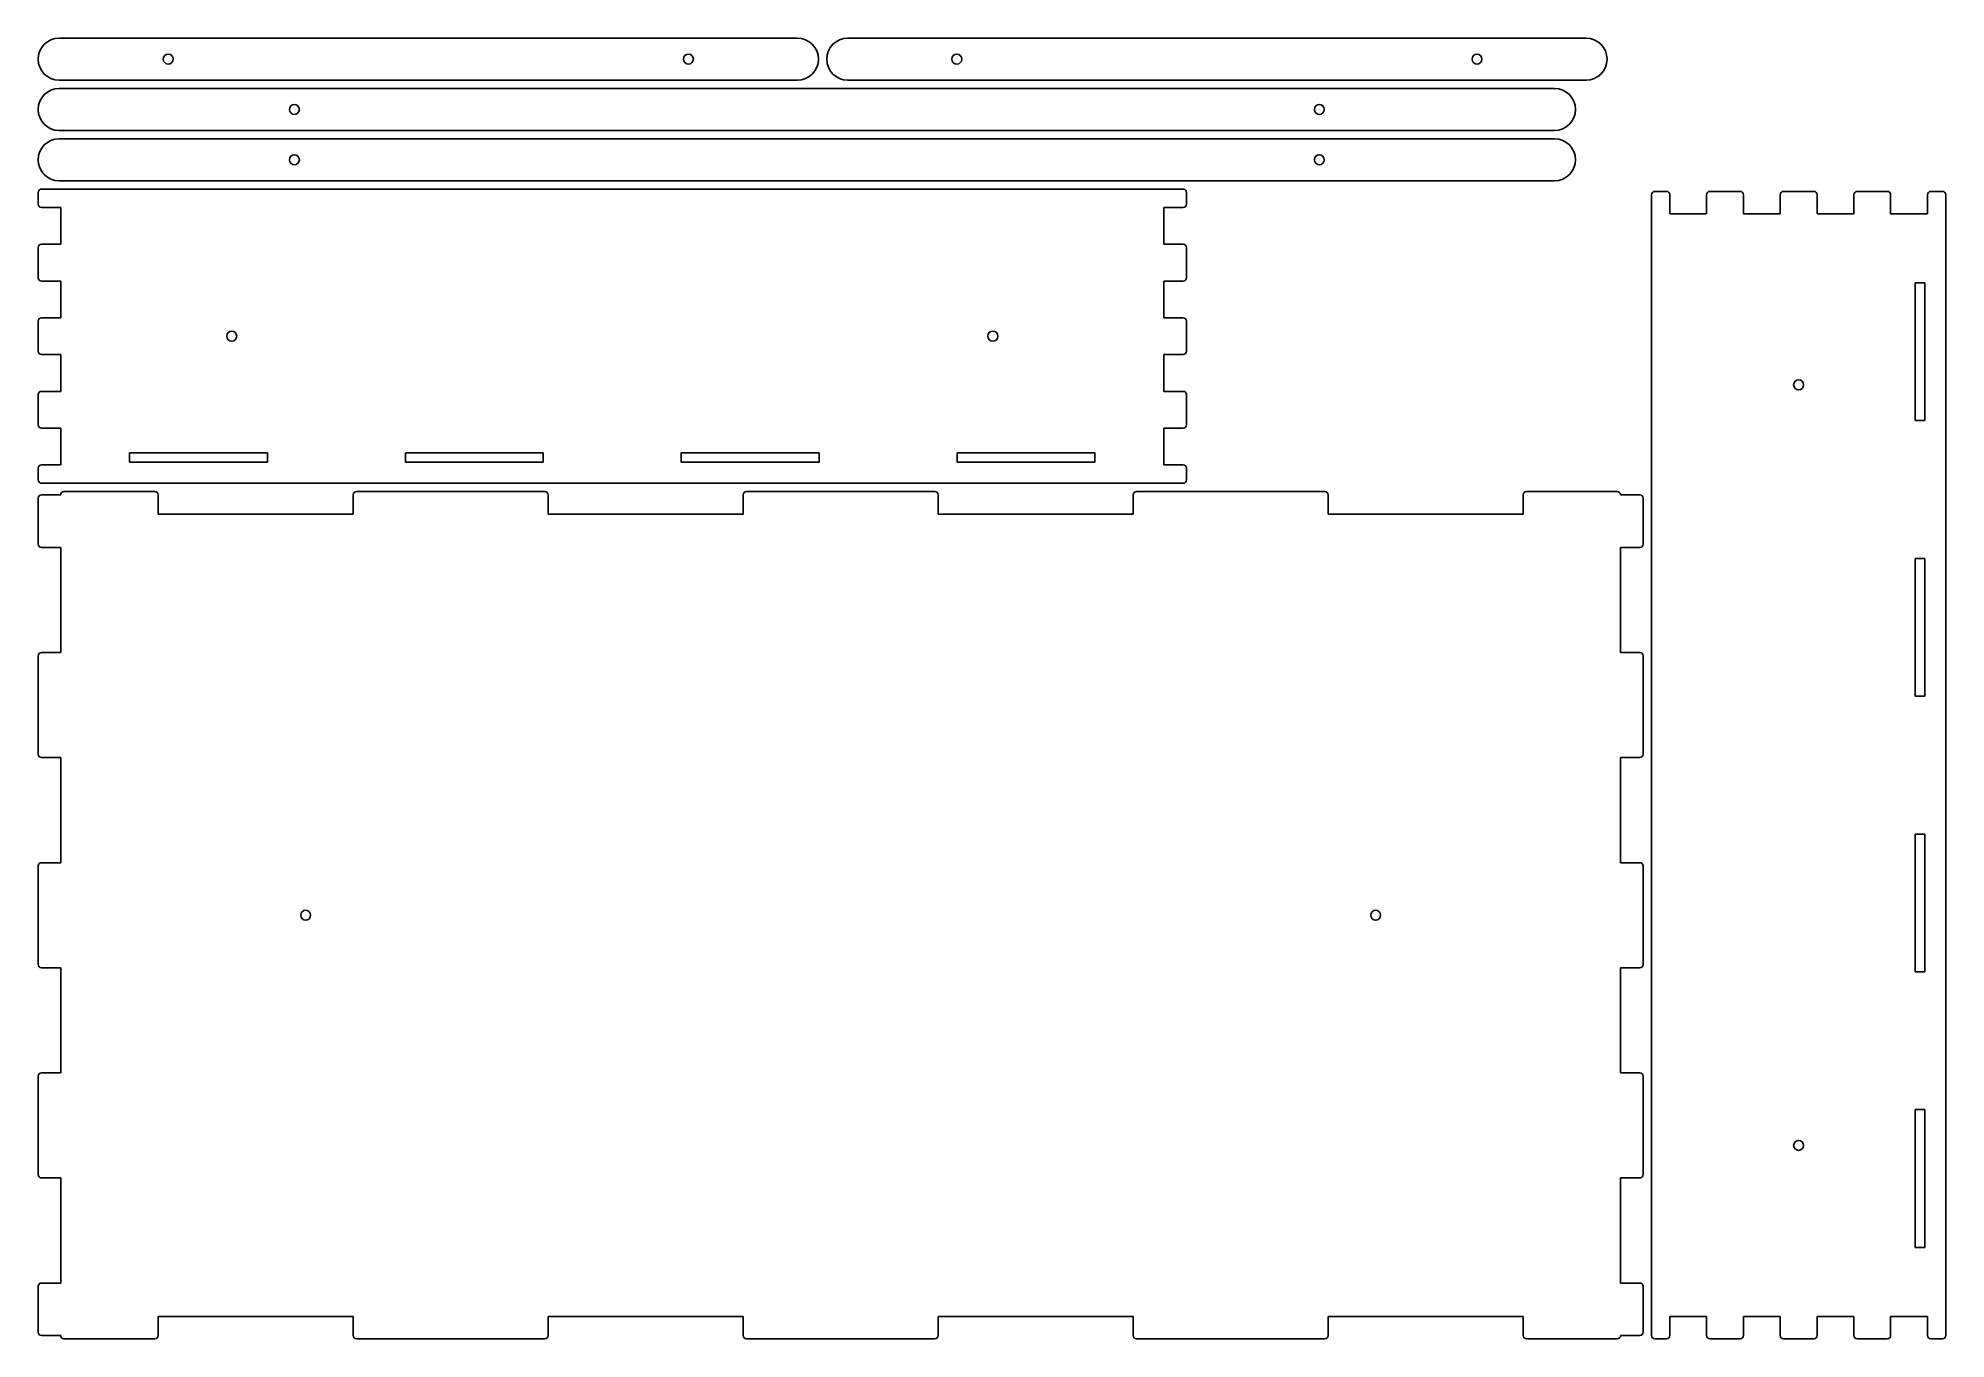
# Model space of a CAD drawing. Header units: millimetres. Extents: x 0 to 1152, y 0 to 786.
import ezdxf

# ---------------------------------------------------------------- set-up
doc = ezdxf.new("R2010")
doc.units = ezdxf.units.MM
doc.layers.add('SheetCutProfiles', color=7, linetype='CONTINUOUS')

msp = doc.modelspace()

# ---------------------------------------------------------------- linework, layer by layer
at = {"layer": 'SheetCutProfiles'}
for p, q in [((12.7, 786), (458.5, 786)), ((934.7, 786), (488.9, 786)), ((12.7, 760.6), (458.5, 760.6)), ((934.7, 760.6), (488.9, 760.6)), ((12.7, 755.6), (915.7, 755.6)), ((12.7, 730.2), (915.7, 730.2)), ((915.7, 725.2), (12.7, 725.2)), ((0, 692.8), (0, 685.6875)), ((691.4, 694.8), (2, 694.8)), ((915.7, 699.8), (12.7, 699.8)), ((693.4, 692.8), (693.4, 685.6875)), ((974.2, 2), (974.2, 691.4)), ((976.2, 693.4), (983.3125, 693.4)), ((985.3125, 691.4), (985.3125, 679.8)), ((1007.5375, 679.8), (1007.5375, 691.4)), ((1009.5375, 693.4), (1027.7625, 693.4)), ((1029.7625, 691.4), (1029.7625, 679.8)), ((1051.9875, 679.8), (1051.9875, 691.4)), ((1053.9875, 693.4), (1072.2125, 693.4)), ((1074.2125, 691.4), (1074.2125, 679.8)), ((1096.4375, 679.8), (1096.4375, 691.4)), ((1098.4375, 693.4), (1116.6625, 693.4)), ((1118.6625, 691.4), (1118.6625, 679.8)), ((1140.8875, 679.8), (1140.8875, 691.4)), ((1142.8875, 693.4), (1150, 693.4)), ((1152, 2), (1152, 691.4)), ((2, 683.6875), (13.6, 683.6875)), ((13.6, 661.4625), (13.6, 683.6875)), ((679.8, 683.6875), (691.4, 683.6875)), ((679.8, 683.6875), (679.8, 661.4625)), ((1007.5375, 679.8), (985.3125, 679.8)), ((1051.9875, 679.8), (1029.7625, 679.8)), ((1096.4375, 679.8), (1074.2125, 679.8)), ((1140.8875, 679.8), (1118.6625, 679.8)), ((0, 659.4625), (0, 641.2375)), ((13.6, 661.4625), (2, 661.4625)), ((691.4, 661.4625), (679.8, 661.4625)), ((693.4, 659.4625), (693.4, 641.2375)), ((2, 639.2375), (13.6, 639.2375)), ((13.6, 617.0125), (13.6, 639.2375)), ((679.8, 639.2375), (691.4, 639.2375)), ((679.8, 639.2375), (679.8, 617.0125)), ((1133.5, 554.8875), (1133.5, 638.1625)), ((1133.5, 638.1625), (1139.3, 638.1625)), ((1139.3, 638.1625), (1139.3, 554.8875)), ((0, 615.0125), (0, 596.7875)), ((13.6, 617.0125), (2, 617.0125)), ((691.4, 617.0125), (679.8, 617.0125)), ((693.4, 615.0125), (693.4, 596.7875)), ((2, 594.7875), (13.6, 594.7875)), ((13.6, 572.5625), (13.6, 594.7875)), ((679.8, 594.7875), (691.4, 594.7875)), ((679.8, 594.7875), (679.8, 572.5625)), ((0, 570.5625), (0, 552.3375)), ((13.6, 572.5625), (2, 572.5625)), ((691.4, 572.5625), (679.8, 572.5625)), ((693.4, 570.5625), (693.4, 552.3375)), ((1139.3, 554.8875), (1133.5, 554.8875)), ((2, 550.3375), (13.6, 550.3375)), ((13.6, 528.1125), (13.6, 550.3375)), ((679.8, 550.3375), (691.4, 550.3375)), ((679.8, 550.3375), (679.8, 528.1125)), ((138.5125, 535.5), (55.2375, 535.5)), ((55.2375, 535.5), (55.2375, 529.7)), ((138.5125, 529.7), (138.5125, 535.5)), ((305.0625, 535.5), (221.7875, 535.5)), ((221.7875, 535.5), (221.7875, 529.7)), ((305.0625, 529.7), (305.0625, 535.5)), ((471.6125, 535.5), (388.3375, 535.5)), ((388.3375, 535.5), (388.3375, 529.7)), ((471.6125, 529.7), (471.6125, 535.5)), ((638.1625, 535.5), (554.8875, 535.5)), ((554.8875, 535.5), (554.8875, 529.7)), ((638.1625, 529.7), (638.1625, 535.5)), ((0, 526.1125), (0, 519)), ((13.6, 528.1125), (2, 528.1125)), ((55.2375, 529.7), (138.5125, 529.7)), ((221.7875, 529.7), (305.0625, 529.7)), ((388.3375, 529.7), (471.6125, 529.7)), ((554.8875, 529.7), (638.1625, 529.7)), ((691.4, 528.1125), (679.8, 528.1125)), ((693.4, 526.1125), (693.4, 519)), ((0, 480.25), (0, 508)), ((691.4, 517), (2, 517)), ((13.6, 510), (2, 510)), ((15.6, 512), (70.475, 512)), ((72.475, 498.4), (72.475, 510)), ((190.225, 510), (190.225, 498.4)), ((192.225, 512), (305.975, 512)), ((307.975, 498.4), (307.975, 510)), ((425.725, 510), (425.725, 498.4)), ((427.725, 512), (541.475, 512)), ((543.475, 498.4), (543.475, 510)), ((661.225, 510), (661.225, 498.4)), ((663.225, 512), (776.975, 512)), ((778.975, 498.4), (778.975, 510)), ((896.725, 510), (896.725, 498.4)), ((898.725, 512), (953.6, 512)), ((967.2, 510), (955.6, 510)), ((969.2, 480.25), (969.2, 508)), ((190.225, 498.4), (72.475, 498.4)), ((425.725, 498.4), (307.975, 498.4)), ((661.225, 498.4), (543.475, 498.4)), ((896.725, 498.4), (778.975, 498.4)), ((2, 478.25), (13.6, 478.25)), ((13.6, 478.25), (13.6, 414.75)), ((955.6, 478.25), (967.2, 478.25)), ((955.6, 414.75), (955.6, 478.25)), ((1133.5, 388.3375), (1133.5, 471.6125)), ((1133.5, 471.6125), (1139.3, 471.6125)), ((1139.3, 471.6125), (1139.3, 388.3375)), ((13.6, 414.75), (2, 414.75)), ((967.2, 414.75), (955.6, 414.75)), ((0, 353.25), (0, 412.75)), ((969.2, 353.25), (969.2, 412.75)), ((1139.3, 388.3375), (1133.5, 388.3375)), ((2, 351.25), (13.6, 351.25)), ((13.6, 351.25), (13.6, 287.75)), ((955.6, 351.25), (967.2, 351.25)), ((955.6, 287.75), (955.6, 351.25)), ((1133.5, 221.7875), (1133.5, 305.0625)), ((1133.5, 305.0625), (1139.3, 305.0625)), ((1139.3, 305.0625), (1139.3, 221.7875)), ((0, 226.25), (0, 285.75)), ((13.6, 287.75), (2, 287.75)), ((967.2, 287.75), (955.6, 287.75)), ((969.2, 226.25), (969.2, 285.75)), ((2, 224.25), (13.6, 224.25)), ((13.6, 224.25), (13.6, 160.75)), ((955.6, 224.25), (967.2, 224.25)), ((955.6, 160.75), (955.6, 224.25)), ((1139.3, 221.7875), (1133.5, 221.7875)), ((0, 99.25), (0, 158.75)), ((13.6, 160.75), (2, 160.75)), ((967.2, 160.75), (955.6, 160.75)), ((969.2, 99.25), (969.2, 158.75)), ((1133.5, 55.2375), (1133.5, 138.5125)), ((1133.5, 138.5125), (1139.3, 138.5125)), ((1139.3, 138.5125), (1139.3, 55.2375)), ((2, 97.25), (13.6, 97.25)), ((13.6, 97.25), (13.6, 33.75)), ((955.6, 97.25), (967.2, 97.25)), ((955.6, 33.75), (955.6, 97.25)), ((1139.3, 55.2375), (1133.5, 55.2375)), ((0, 4), (0, 31.75)), ((13.6, 33.75), (2, 33.75)), ((967.2, 33.75), (955.6, 33.75)), ((969.2, 4), (969.2, 31.75)), ((72.475, 13.6), (190.225, 13.6)), ((72.475, 2), (72.475, 13.6)), ((190.225, 13.6), (190.225, 2)), ((307.975, 13.6), (425.725, 13.6)), ((307.975, 2), (307.975, 13.6)), ((425.725, 13.6), (425.725, 2)), ((543.475, 13.6), (661.225, 13.6)), ((543.475, 2), (543.475, 13.6)), ((661.225, 13.6), (661.225, 2)), ((778.975, 13.6), (896.725, 13.6)), ((778.975, 2), (778.975, 13.6)), ((896.725, 13.6), (896.725, 2)), ((985.3125, 13.6), (985.3125, 2)), ((985.3125, 13.6), (1007.5375, 13.6)), ((1007.5375, 2), (1007.5375, 13.6)), ((1029.7625, 13.6), (1029.7625, 2)), ((1029.7625, 13.6), (1051.9875, 13.6)), ((1051.9875, 2), (1051.9875, 13.6)), ((1074.2125, 13.6), (1074.2125, 2)), ((1074.2125, 13.6), (1096.4375, 13.6)), ((1096.4375, 2), (1096.4375, 13.6)), ((1118.6625, 13.6), (1118.6625, 2)), ((1118.6625, 13.6), (1140.8875, 13.6)), ((1140.8875, 2), (1140.8875, 13.6)), ((2, 2), (13.6, 2)), ((15.6, 0), (70.475, 0)), ((192.225, 0), (305.975, 0)), ((427.725, 0), (541.475, 0)), ((663.225, 0), (776.975, 0)), ((898.725, 0), (953.6, 0)), ((955.6, 2), (967.2, 2)), ((976.2, 0), (983.3125, 0)), ((1009.5375, 0), (1027.7625, 0)), ((1053.9875, 0), (1072.2125, 0)), ((1098.4375, 0), (1116.6625, 0)), ((1142.8875, 0), (1150, 0))]:
    msp.add_line(p, q, dxfattribs=at)
for centre in [(78.5333, 773.3), (392.6667, 773.3), (554.7333, 773.3), (868.8667, 773.3), (154.7333, 742.9), (773.6667, 742.9), (154.7333, 712.5), (773.6667, 712.5), (116.9, 605.9), (576.5, 605.9), (1063.1, 576.5), (161.5333, 256), (807.6667, 256), (1063.1, 116.9)]:
    msp.add_circle(centre, 3, dxfattribs=at)
for centre, radius, start, end in [((12.7, 773.3), 12.7, 90, -90), ((458.5, 773.3), 12.7, -90, 90), ((488.9, 773.3), 12.7, 90, -90), ((934.7, 773.3), 12.7, -90, 90), ((12.7, 742.9), 12.7, 90, -90), ((915.7, 742.9), 12.7, -90, 90), ((12.7, 712.5), 12.7, 90, -90), ((915.7, 712.5), 12.7, -90, 90), ((2, 692.8), 2, 90, 180), ((691.4, 692.8), 2, 0, 90), ((976.2, 691.4), 2, 90, 180), ((983.3125, 691.4), 2, 0, 90), ((1009.5375, 691.4), 2, 90, 180), ((1027.7625, 691.4), 2, 0, 90), ((1053.9875, 691.4), 2, 90, 180), ((1072.2125, 691.4), 2, 0, 90), ((1098.4375, 691.4), 2, 90, 180), ((1116.6625, 691.4), 2, 0, 90), ((1142.8875, 691.4), 2, 90, 180), ((1150, 691.4), 2, 0, 90), ((2, 685.6875), 2, 180, -90), ((691.4, 685.6875), 2, -90, 0), ((2, 659.4625), 2, 90, 180), ((691.4, 659.4625), 2, 0, 90), ((2, 641.2375), 2, 180, -90), ((691.4, 641.2375), 2, -90, 0), ((2, 615.0125), 2, 90, 180), ((691.4, 615.0125), 2, 0, 90), ((2, 596.7875), 2, 180, -90), ((691.4, 596.7875), 2, -90, 0), ((2, 570.5625), 2, 90, 180), ((691.4, 570.5625), 2, 0, 90), ((2, 552.3375), 2, 180, -90), ((691.4, 552.3375), 2, -90, 0), ((2, 526.1125), 2, 90, 180), ((2, 519), 2, 180, -90), ((691.4, 526.1125), 2, 0, 90), ((691.4, 519), 2, -90, 0), ((2, 508), 2, 90, 180), ((15.6, 510), 2, 90, 180), ((70.475, 510), 2, 0, 90), ((192.225, 510), 2, 90, 180), ((305.975, 510), 2, 0, 90), ((427.725, 510), 2, 90, 180), ((541.475, 510), 2, 0, 90), ((663.225, 510), 2, 90, 180), ((776.975, 510), 2, 0, 90), ((898.725, 510), 2, 90, 180), ((953.6, 510), 2, 0, 90), ((967.2, 508), 2, 0, 90), ((2, 480.25), 2, 180, -90), ((967.2, 480.25), 2, -90, 0), ((2, 412.75), 2, 90, 180), ((967.2, 412.75), 2, 0, 90), ((2, 353.25), 2, 180, -90), ((967.2, 353.25), 2, -90, 0), ((2, 285.75), 2, 90, 180), ((967.2, 285.75), 2, 0, 90), ((2, 226.25), 2, 180, -90), ((967.2, 226.25), 2, -90, 0), ((2, 158.75), 2, 90, 180), ((967.2, 158.75), 2, 0, 90), ((2, 99.25), 2, 180, -90), ((967.2, 99.25), 2, -90, 0), ((2, 31.75), 2, 90, 180), ((967.2, 31.75), 2, 0, 90), ((2, 4), 2, 180, -90), ((15.6, 2), 2, 180, -90), ((70.475, 2), 2, -90, 0), ((192.225, 2), 2, 180, -90), ((305.975, 2), 2, -90, 0), ((427.725, 2), 2, 180, -90), ((541.475, 2), 2, -90, 0), ((663.225, 2), 2, 180, -90), ((776.975, 2), 2, -90, 0), ((898.725, 2), 2, 180, -90), ((953.6, 2), 2, -90, 0), ((967.2, 4), 2, -90, 0), ((976.2, 2), 2, 180, -90), ((983.3125, 2), 2, -90, 0), ((1009.5375, 2), 2, 180, -90), ((1027.7625, 2), 2, -90, 0), ((1053.9875, 2), 2, 180, -90), ((1072.2125, 2), 2, -90, 0), ((1098.4375, 2), 2, 180, -90), ((1116.6625, 2), 2, -90, 0), ((1142.8875, 2), 2, 180, -90), ((1150, 2), 2, -90, 0)]:
    msp.add_arc(centre, radius, start, end, dxfattribs=at)

doc.saveas('drawing.dxf')
